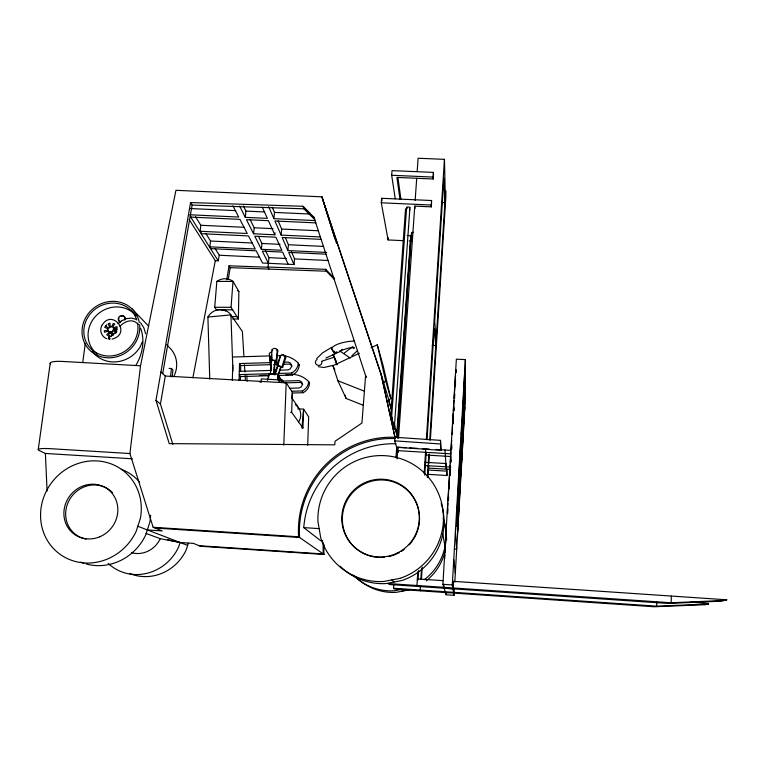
<?xml version="1.0" encoding="UTF-8"?>
<svg xmlns="http://www.w3.org/2000/svg" width="765" height="765" viewBox="0 0 765 765"><rect width="100%" height="100%" fill="white"/><g stroke="black" fill="none" stroke-linecap="round" stroke-linejoin="round"><path stroke-width="1.15" d="M111.585 332.106L111.566 335.816L113.239 335.28L112.283 331.79C118.479 320.105 99.192 331.924 112.283 331.79M464.671 409.849L464.68 406.76L461.601 463.16M464.699 402.304L461.563 459.736L464.718 397.676L461.524 456.189M464.795 381.18L461.391 443.537L464.824 375.73M464.843 370.05L461.352 439.349M443.939 585.082L443.815 587.262L442.906 584.307L456.361 359.148L465.359 359.636L465.091 403.576L454.812 582.222M705.062 604.704L705.072 604.054L708.314 603.413L708.314 604.073L705.062 604.704L654.123 606.76L394.453 589.05L393.545 588.228L393.784 584.651M232.742 318.967L238.374 318.967L238.871 291.532L233.009 281.415L231.489 280.373A13.321 12.556 -25.9 0 0 218.455 280.382L216.839 281.424L214.726 307.291L216.447 309.825L232.637 309.825M465.359 359.636L452.297 584.948L452.794 587.874L453.167 581.333L726.75 599.798L721.538 601.137L668.247 603.461L389.423 584.508L388.362 583.561L671.201 602.763L671.316 596.059M393.545 588.228L656.686 606.167L656.772 601.998M240.382 380.052L240.468 376.581L239.235 374.611L270.102 373.703M240.612 371.13L240.755 365.574L239.531 363.557L270.418 362.629M239.082 380.521L239.531 363.557M232.331 380.253L232.761 365.096M307.702 445.23L308.668 416.858L303.6 409.179L297.681 408.845M302.94 428.027L303.6 409.179L301.936 427.989L302.94 428.027L291.647 412.325L292.402 392.225L286.196 382.825L165.297 376.045L160.937 372.02M283.786 445.134L286.196 382.825M453.062 586.612L453.253 583.389M453.769 588.199L453.54 592.263L452.937 588.763L444.092 588.161L445.182 591.689M453.903 589.021L454.056 595.323L446.129 594.778L445.421 592.473M454.056 595.323L454.19 592.942M444.561 559.139L444.838 554.491M444.972 552.158L445.603 541.687M445.737 539.354L446.225 531.206M447.324 512.751L447.898 503.236M448.041 500.855L450.174 465.158M450.317 462.777L450.948 452.077M451.092 449.696L451.666 440.171M452.478 426.497L452.364 434.472L452.507 432.082M452.622 424.126L453.263 413.454M453.406 411.082L454.037 400.401M454.18 398.03L455.529 375.491M455.672 373.119L455.883 369.562L455.969 372.622M447.64 513.621L447.927 508.849M448.424 500.511L448.634 496.934M449.132 488.586L449.418 483.815M449.916 475.467L450.203 470.705M450.7 462.356L450.987 457.585M451.484 449.237L451.771 444.475M453.004 423.734L453.291 418.962M453.788 410.614L453.999 407.037M454.496 398.689L454.783 393.918M455.28 385.57L455.567 380.798M449.294 488.357L449.428 485.985M450.069 475.314L450.212 472.942M450.843 462.28L450.987 459.908M451.627 449.237L451.761 446.865M453.138 423.877L453.282 421.505M453.913 410.824L454.056 408.453M455.405 385.923L455.538 383.552M446.129 594.778L446.272 592.397M444.972 450.011L446.253 469.165M446.024 466.803L446.225 463.571L424.766 462.28M428.381 474.367L446.942 475.505L446.655 469.05M446.942 475.505L446.827 469.108M417.814 571.818L416.935 585.502L417.585 586.42M424.164 473.545L425.761 448.864M426.373 439.33L444.455 159.35L418.101 158.24L417.193 171.274M418.006 579.927L418.608 570.604M424.757 475.161L426.201 452.765M427.042 439.779L434.214 328.405L435.782 345.56L432.196 345.369M420.415 585.952L420.148 590.044L420.721 590.848M420.846 579.153L421.525 568.471M427.339 477.523L428.83 454.219M429.739 440.047L445.679 190.743L445.89 196.318L430.351 439.942M421.477 578.923L422.223 567.2M427.941 477.59L428.687 465.962M428.83 463.714L429.433 454.209M398.517 438.335L414.754 206.12L431.374 206.866L431.546 200.516L381.63 198.288L381.286 202.792L388.104 239.942L403.375 240.669M399.99 199.302L396.92 177.423L433.229 179L433.411 172.402L392.034 170.624L391.68 175.271L395.237 198.776M431.374 206.866L431.546 200.516M433.229 179L433.411 172.402M393.946 427.75L394.214 429.328L409.925 207.659M394.31 423.6L396.748 434.491L410.671 236.423M397.178 436.566L410.929 236.433M397.379 438.211L411.484 233.124M397.083 458.895L397.896 447.2L406.043 447.688M415.156 200.449L416.705 178.283M395.075 437.389L380.846 373.177L394.922 437.274L394.635 440.86L396.739 447.286L440.936 450.308L440.477 440.353L394.922 437.274A93.12 92.345 -65 0 0 298.589 536.791L153.134 527.276L129.916 453.53L140.531 365.785L175.95 190.303L321.96 196.835L336.457 243.26M440.936 450.308L440.477 440.353M391.976 418.895L390.858 413.616L405.507 209.333M393.765 427.358L391.603 417.441L406.626 207.506M388.104 239.942L388.257 237.867M238.374 318.967L231.04 307.291L233.009 281.415L216.839 281.424M395.907 457.795L396.739 447.286M398.259 452.478L397.657 450.642L397.934 447.2M291.867 398.125L292.402 392.225M282.008 382.337L282.228 380.052L261.343 378.885L261.008 382.309M205.833 233.43L210.518 241.023L209.878 246.827L211.016 248.644L256.208 250.815L262.51 262.997L293.999 264.537L294.525 258.886L291.436 251.704M275.094 361.08L273.813 374.62L274.826 360.659L271.087 360.057L272.072 349.71A3.022 2.888 -28.7 0 1 277.246 349.988L277.772 350.848L276.796 361.176L274.826 360.659M276.796 361.176L276.261 360.344L277.246 349.988M326.655 252.44L287.879 250.576L288.434 244.743L285.364 237.609M277.446 377.661L277.762 374.257L268.993 373.769L267.406 380.348M278.106 377.336L277.762 374.257L277.8 379.813M279.053 379.851L279.349 376.619L280.038 380.903M279.588 380.645L279.894 377.422M281.444 379.765L280.908 378.943L280.927 381.133M320.344 236.949L281.099 235.094L281.673 229.051L278.154 220.884M268.668 377.174L268.993 373.769L269.576 374.582M270.341 374.429L271.355 360.468M271.46 359.32L271.9 354.731M270.667 371.015L271.212 365.335M271.537 361.931L271.967 357.389M265.398 250.451L268.955 257.642L268.018 267.234L229.06 265.799L226.727 279.885M229.06 265.799L230.198 267.664L326.416 271.221L334.487 279.56M315.094 220.569L273.899 218.666L274.511 212.402L272.283 207.248M274.817 234.798L268.419 220.683L246.473 219.67L253.569 233.794L274.817 234.798L275.008 232.79M261.372 249.304L254.793 236.222L275.907 237.217L281.826 250.279L261.372 249.304L261.955 243.471L258.427 236.337M253.569 233.794L254.19 227.769L250.145 219.584M262.29 207.172L267.368 218.369L245.297 217.346L245.947 211.102L243.394 205.938M209.878 246.827L255.271 249.007L248.491 235.916L201.654 233.708L200.134 231.279L200.803 225.273L195.496 216.658M170.509 376.705L171.456 368.51L169.084 368.386M172.135 376.935L172.938 369.954L171.456 368.51M82.754 362.447L85.24 343.609M38.25 449.533L50.222 363.136M228.247 279.435L230.198 267.664M162.696 373.645L192.13 205.077L190.59 202.553L302.988 206.282L314.262 217.815L302.988 206.282L303.896 208.807L314.702 219.526L313.851 217.059L366.167 377.384L365.594 375.758L361.941 423.055L335.07 441.242L334.774 444.838L169.237 443.633L155.974 400.372L190.59 202.553M172.852 444.417L160.43 404.006L165.297 376.045M192.866 377.814L215.29 260.693L189.07 219.421M215.29 260.693L218.216 260.836L219.287 255.233L215.175 248.577M109.099 337.164A1.721 0.593 -78.2 0 0 109.079 339.153A1.721 0.593 -78.2 0 0 109.959 338.455A1.721 0.545 -86.2 0 1 109.299 339.163A1.721 0.545 -86.2 0 1 109.108 337.126L109.185 336.715A1.721 0.545 -86.2 0 1 109.969 336.093M109.959 332.393L109.701 333.32M101.544 326.129C99.297 330.958 101.888 337.174 107.004 338.79M188.333 543.207L186.239 549.825A44.341 41.932 -53.5 0 1 129.677 573.511M277.169 365.431L280.325 355.591A2.974 2.831 -32.4 0 1 285.173 356.901L285.756 357.743L282.61 367.563L277.169 365.431L282.017 366.751L282.61 367.563M275.056 373.349L280.277 357.102M275.467 373.444L278.011 365.507M277.963 375.309L280.717 366.722M277.925 376.782L281.023 367.133M282.017 366.751L285.173 356.901M109.108 337.136L109.242 336.724A1.721 0.593 -78.2 0 1 110.17 336.131M334.879 352.541L334.63 353.239L332.679 350.819A3.423 0.746 61 0 1 331.666 348.62C333.607 343.714 348.314 340.884 354.3 341.142M142.28 341.945L140.358 346.497A29.185 27.138 -36.5 0 1 92.202 351.212M111.661 326.665L113.354 323.375L114.836 324.121L112.35 326.904M110.093 332.192L108.181 335.577L106.698 334.821L109.395 331.953M135.692 365.594C142.395 354.778 145.235 340.683 140.655 328.29M101.516 326.186C111.374 307.281 132.919 333.358 112.101 339.144M113.784 328.625A2.945 2.735 -36.5 0 1 114.473 328.864L117.399 329.705M325.804 358.068L340.415 351.403L342.213 349.318M316.72 358.546L322.591 352.847L331.561 347.415M388.515 400.889L390.743 398.355L382.911 364.762L377.298 344.805L370.958 347.788M383.514 383.007L385.627 380.607L377.298 344.805M351.976 347.052L344.336 353.067M357.484 350.599L351.9 355.735M105.656 325.966L106.909 324.676M336.83 351.728L333.224 354.797L336.763 364.704M118.03 323.7L121.1 321.157M119.904 326.196C126.072 320.239 133.34 318.651 138.331 324.494M331.484 347.645L331.761 347.377M331.666 348.62L334.582 353.191M121.329 321.004L126.196 318.699M363.327 405.268L346.115 398.469L337.891 380.76L332.938 365.708L359.34 353.267M726.75 599.798L725.277 600.41L671.201 602.763M339.411 351.087L348.266 348.132L353.659 347.654L352.914 347.463L354.338 348.132L353.048 347.138M108.353 330.977L104.652 332.297L104.222 330.7L108.075 330.308M113.392 327.879L116.892 326.636L117.322 328.233L113.679 328.539M330.298 223.963L321.96 196.835M321.969 361.137L334.267 357.169L337.059 364.704M333.052 365.364L324.054 367.506L318.326 366.693M409.925 589.71L396.146 592.359A53.55 53.081 -71.2 0 1 355.888 577.011M275.649 360.697L275.945 364.092L274.262 364.303L275.123 374.295M126.521 318.623L131.685 318.077L136.113 319.34M209.753 379.058L207.908 317.035L230.915 314.912L242.371 331.474L243.92 356.48M111.241 336.59L109.242 336.724M656.686 606.167L708.314 604.073M232.474 357.045L269.997 355.907M277.035 355.696L281.721 355.553M275.171 362.486L278.737 362.38M284.676 362.199L288.233 362.094A4.188 3.94 -24 0 1 288.128 369.916L279.799 370.164M240.755 365.574L271.479 364.656M273.841 364.589L278.565 364.446M283.299 364.303L289.208 364.13A4.16 3.921 -24 0 1 292.096 366.167M239.321 371.369L271.46 370.413M273.841 370.337L276.222 370.27M273.66 373.597L276.031 373.521M278.412 373.454L291.465 373.071A11.915 11.217 -23.8 0 0 298.34 363.126A26.976 25.446 -26 0 0 284.36 355.735M259.89 375.424L266.985 375.213M285.909 374.659L294.181 374.42A25.274 23.973 -26.4 0 1 308.697 381.601L309.5 383.418A11.112 10.519 -24.2 0 1 303.112 392.722L292.412 393.028M240.468 376.581L268.802 375.739M278.25 375.462L292.421 375.051A11.848 11.159 -23.9 0 0 299.258 365.163L298.34 363.126M259.383 381.783L261.726 381.716M281.644 381.133L299.211 380.616A3.921 3.72 -24.3 0 1 299.134 387.989L289.744 388.257M284.915 382.873L300.062 382.433A3.902 3.701 -24.4 0 1 302.787 384.355M291.522 391.269L302.271 390.953A11.169 10.567 -24.2 0 0 308.697 381.601M214.726 307.291L231.04 307.291M231.193 316.567L236.863 316.567M290.576 412.287L291.647 412.325M192.13 205.077L303.896 208.807M334.659 278.575L325.747 269.357L268.037 266.995L268.964 269.098M391.68 175.271L433.105 177.069M441.386 202.476L444.914 202.629L443.901 178.188L434.654 321.606L436.193 339.115M381.286 202.792L431.24 205.039M190.504 208.558L235.802 210.633M245.947 211.102L264.508 211.943M274.511 212.402L309.777 214.018M189.787 214.783L238.718 217.04L232.914 205.833M315.897 222.883L274.912 220.989L281.099 235.094M200.803 225.273L244.331 227.31M254.19 227.769L273.048 228.649M281.673 229.051L318.508 230.772M409.256 240.946L411.599 241.052M200.134 231.279L247.238 233.497L239.923 219.364L191.25 217.117L190.275 215.558M321.185 239.359L282.151 237.513L287.879 250.576M210.518 241.023L252.278 243.012M261.955 243.471L280.114 244.341M288.434 244.743L323.643 246.416M326.1 254.181L288.673 252.383L293.999 264.537M219.287 255.233L259.517 257.193M268.955 257.642L286.368 258.493M294.525 258.886L328.252 260.521M271.087 360.057L276.261 360.344M140.531 365.785L62.462 361.443A18.083 3.557 7.2 0 0 50.567 364.111M270.055 374.028L273.535 374.219M409.524 447.898L417.642 448.376M422.28 448.653L429.146 449.065M435.926 449.466L450.795 450.356M397.657 450.642L450.595 453.808M450.767 456.523L426.057 455.041L425.541 452.316M424.556 465.503L450.776 467.09M450.547 469.423L428.553 468.094L428.094 465.713M427.501 469.987L446.531 471.144M129.916 453.53L50.576 448.692A18.389 2.391 6.2 0 0 39.302 450.575L45.374 453.454L132.374 458.79M395.878 443.757A90.26 89.524 -68.1 0 0 303.753 527.611L319.244 528.615M154.989 528.022L299.593 537.489A92.555 91.8 -65.6 0 1 395.323 438.546M454.391 549.031L456.648 549.174L455.471 531.809M322.84 540.779L320.564 540.625L303.753 527.611M147.339 529.935L162.209 530.91L153.134 527.276M199.302 545.732L323.318 553.965A79.311 78.604 -79 0 1 323.327 542.768M323.978 544.431A78.91 78.202 -79.3 0 0 324.035 554.462L200.65 546.277L193.411 543.38L180.052 542.5L160.22 538.684L146.029 533.415M394.635 440.86L440.229 443.958M417.365 578.914L443.04 580.645M442.906 584.307L452.297 584.948M690.757 602.218L708.314 603.413M167.382 539.612L180.052 542.5L178.608 547.023A45.575 43.022 -53.1 0 1 108.181 563.413M284.618 355.926L283.786 355.696A2.964 2.821 -32.4 0 0 283.289 355.61M116.232 330.145L113.507 328.204L114.425 328.816M284.57 356.06L283.203 354.855M137.824 526.272L187.635 545.407M337.891 380.76L364.542 391.25M108.095 328.854L104.7 327.372L105.58 325.861L108.401 328.156M113.66 330.002L116.844 331.57L115.974 333.081L113.363 330.7M340.415 351.403L350.265 358.106M237.389 290.518L238.871 291.532M298.589 536.791L324.035 554.462M155.974 400.372L160.43 404.006M391.871 579.908L394.013 582.041M403.031 591.039L401.424 589.423L394.348 590.79A54.946 54.468 -69 0 1 353.028 575.041M131.504 308.41L148.716 326.186M166.751 344.805L169.208 347.348A26.211 24.604 -37.6 0 1 173.77 376.514M140.569 322.658L143.801 327.755L145.618 333.655M108.965 332.087L107.865 330.996L110.017 333.693M115.209 329.361L115.066 329.275A2.945 2.735 -36.5 0 1 112.971 334.181M275.945 364.092L275.132 360.994M271.776 351.948A2.993 2.85 -33 0 0 269.347 353.717L269.663 354.138M292.115 398.336L298.446 407.678M279.273 377.499L279.808 378.302M282.228 380.052L284.006 382.71M272.072 349.71L272.617 350.571M190.399 216.552L218.216 260.836M239.665 206.139L245.297 217.346M268.4 263.284L262.28 251.111L282.648 252.096L288.156 264.25M291.465 373.071L292.421 375.051M336.304 361.453L333.224 354.797L334.267 357.169M302.271 390.953L303.112 392.722M332.938 365.708L334.831 369.849M268.639 206.674L273.899 218.666M325.747 269.357L326.416 271.221M109.472 327.066L108.305 323.672L109.978 323.136L110.17 326.741M321.855 196.863L380.741 373.205M324.848 206.005L381.228 374.84M388.333 400.353L390.963 408.357M345.044 395.209L346.115 398.469M331.006 226.22L334.879 238.642M380.846 373.177L391.298 408.3M385.627 380.607L390.743 398.355M352.761 346.794L352.961 347.587M390.858 413.616L391.814 417.824M391.603 417.441L392.665 422.146M394.233 428.983L393.832 427.023M396.949 435.428L397.341 437.111M393.994 428.371L393.277 424.776M392.235 419.708L393.65 426.621M392.675 421.716L393.908 427.807M395.515 428.754L396.748 434.491M394.071 428.161L394.195 429.203M381.63 198.288L382.051 200.602M442.83 534.113L445.029 546.535M394.214 428.83L394.214 429.328M453.167 581.333L453.32 582.318M397.905 177.442L400.956 199.502M414.754 206.12L415.013 208.443M453.846 559.76L455.271 573.128M274.233 367.219L274.903 375.003M270.179 356.911L270.38 359.263M270.781 363.958L271.173 368.654M269.854 356.394L270.428 363.174M271.087 370.977L269.347 353.717M244.437 364.819L244.886 371.962M245.106 375.539L245.402 380.301M279.933 380.329L279.254 376.638L279.34 380.941M456.542 513.334L456.648 515.39M456.782 518.173L460.75 440.716M457.336 528.892L461.027 461.649L457.451 531.149L461.075 465.149M457.556 533.329L461.123 468.524L461.152 470.867M45.374 453.454L47.095 490.996M278.317 375.07L278.556 380.922M444.455 159.35L445.297 196.653M246.885 375.806L247.095 381.228M232.933 370.987L230.915 314.912A13.579 12.823 -30.6 0 0 207.908 317.035M460.807 445.02L456.925 520.841L460.865 449.16M461.266 431.776L461.305 434.998M279.349 376.619L279.378 381.037M139.622 324.656A29.606 27.492 -36.4 0 1 99.813 356.366A29.606 27.492 -36.4 0 1 92.795 308.888A29.606 27.492 -36.4 0 1 139.316 322.581M160.22 538.684A24.413 23.046 -53.1 0 1 131.561 552.712M411.063 236.691A2.945 0.995 3.9 0 1 411.704 235.763M86.11 539.048A27.951 26.144 -51.2 0 1 69.519 499.679A27.951 26.144 -51.2 0 1 112.627 492.832M405.852 209.734A2.142 0.775 4.1 0 1 406.492 208.702M409.686 209.323A2.142 0.775 4.1 0 1 409.734 209.725M276.337 349.481A3.012 2.878 -28.7 0 1 277.772 350.848M411.914 233.621A2.811 0.956 3.9 0 1 413.444 232.283M407.516 208.07A1.654 0.602 4.1 0 1 406.808 207.21A1.654 0.602 4.1 0 1 409.036 207.095A1.654 0.602 4.1 0 1 409.744 207.946M321.816 361.606A3.356 3.194 4.4 0 1 321.902 362.419L321.434 363.968A3.175 3.022 4.4 0 1 318.584 365.402L316.978 364.905A3.347 3.184 4.4 0 1 315.429 362.122L315.907 360.583A3.175 3.022 4.4 0 1 317.121 359.502M295.328 404.637A13.082 12.642 -34.6 0 1 298.417 422.232M298.235 364.15A26.832 25.322 -26.1 0 1 299.258 365.163M441.204 503.523A61.343 60.779 -58.9 0 1 401.921 580.511L386.096 583.561A61.343 60.779 -58.9 0 1 340.195 566.253M367.63 555.189A38.852 38.48 -56.5 0 1 356.041 489.323A38.852 38.48 -56.5 0 1 418.885 511.307M419.067 512.407A38.852 38.48 -56.5 0 1 417.661 530.298M417.308 531.359A38.852 38.48 -56.5 0 1 413.31 539.507M412.689 540.444A38.852 38.48 -56.5 0 1 409.151 544.89M404.121 549.471A38.852 38.48 -56.5 0 1 401.319 551.431M399.349 552.588A38.852 38.48 -56.5 0 1 397.341 553.631M396.318 554.099A38.852 38.48 -56.5 0 1 388.773 556.566M384.317 557.264A38.852 38.48 -56.5 0 1 368.682 555.553M121.291 469.289A50.882 47.669 -51.6 0 1 139.584 482.103M150.629 515.285A50.882 47.669 -51.6 0 1 149.787 522.39L145.694 534.974A50.882 47.669 -51.6 0 1 86.11 563.948M83.892 563.279A50.882 47.669 -51.6 0 1 80.66 562.065M443.241 518.135A54.946 54.468 -69 0 1 424.173 579.794M284.264 355.868A2.964 2.821 -32.4 0 1 285.756 357.743M443.767 521.558A53.55 53.081 -71.2 0 1 445.957 530.623M446.55 537.575A53.55 53.081 -71.2 0 1 446.54 539.918M445.507 549.241A53.55 53.081 -71.2 0 1 426.344 580.759M407.104 235.572A2.324 0.784 4 0 1 409.916 235.83A2.324 0.784 4 0 1 410.413 236.796M308.534 382.462A25.149 23.858 -26.5 0 1 309.5 383.418M221.362 310.045A2.477 0.669 3.1 0 1 224.614 310.141A2.477 0.669 3.1 0 1 225.283 311.049M334.477 351.298A3.423 0.746 61 0 1 334.726 351.976M120.985 316.261A3.433 3.184 -35.3 0 1 125.364 319.665M120.612 322.304A3.433 3.184 -35.3 0 1 119.302 321.281M118.91 320.545A3.433 3.184 -35.3 0 1 119.063 318.039M120.134 321.845A3.433 3.194 -35.3 0 1 118.585 317.58A3.433 3.194 -35.3 0 1 123.069 315.773A3.433 3.194 -35.3 0 1 124.618 320.028M112.226 334.123A2.945 2.735 -36.5 0 1 110.227 332.249M137.604 323.337A27.76 25.771 -36.4 0 1 102.558 355.276A27.76 25.771 -36.4 0 1 91.915 312.043A27.76 25.771 -36.4 0 1 136.792 320.038M97.279 354.099A27.444 25.513 -36.5 0 1 95.329 316.576A27.444 25.513 -36.5 0 1 133.932 313.516M134.726 314.281A27.444 25.513 -36.5 0 1 136.218 315.945M464.747 392.875L461.486 452.498L464.747 392.875M464.776 386.421L461.438 447.554L464.776 386.421M460.913 453.129L457.049 523.394L460.913 453.129M460.979 458.015L457.212 526.549L460.979 458.015M140.358 518.507L136.122 531.465A52.422 49.017 -51.2 0 1 51.666 546.516A52.422 49.017 -51.2 0 1 78.881 463.227A52.422 49.017 -51.2 0 1 140.358 518.507M400.028 578.34L383.714 581.477A63.189 62.587 -56.3 0 1 320.707 537.728L317.944 521.558A63.189 62.587 -56.3 0 1 372.526 456.179A63.189 62.587 -56.3 0 1 441.912 504.173A63.189 62.587 -56.3 0 1 400.028 578.34M99.66 536.829A28.085 26.259 -51.2 0 0 108.553 489.782A28.085 26.259 -51.2 0 0 64.365 508.151A28.085 26.259 -51.2 0 0 99.66 536.829M397.188 553.105A39.025 38.652 -56.2 0 0 402.581 485.88A39.025 38.652 -56.2 0 0 341.917 515.323A39.025 38.652 -56.2 0 0 397.188 553.105"/></g></svg>
